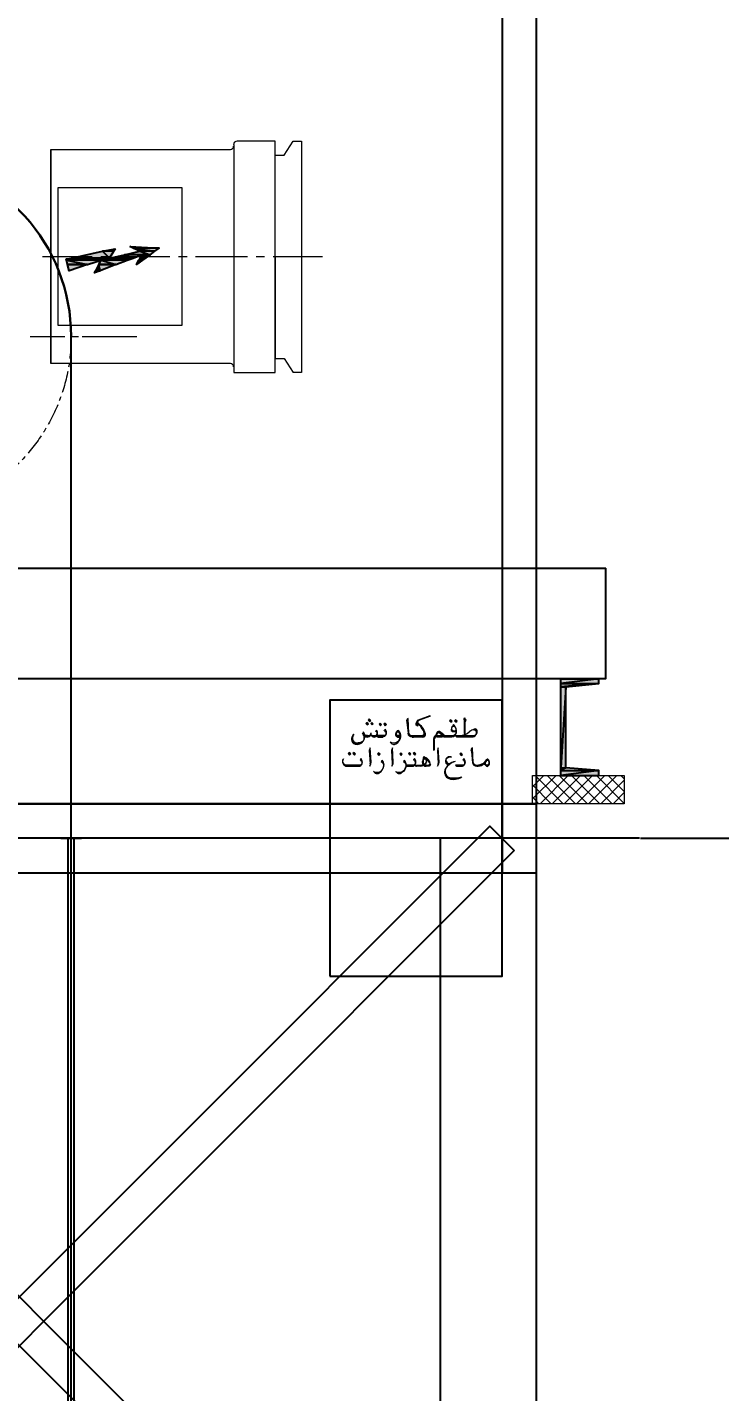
# Model space of a CAD drawing. Header units: millimetres. Extents: x -665 to 1025160, y -26028 to 4210.
# Drawn here: x 2362 to 3366, y -7118 to -5140 of the extents above; entities that cross this region are included whole.
import ezdxf

# ---------------------------------------------------------------- set-up
doc = ezdxf.new("R2010")
doc.units = ezdxf.units.MM
doc.linetypes.add('$1$CENTER', pattern=[50.8, 31.75, -6.35, 6.35, -6.35])
doc.layers.add('$1$CL', color=2, linetype='$1$CENTER', lineweight=0)
for name, color, linetype in [('$1$PDF_0', 7, 'Continuous'), ('AA_Rail', 7, 'Continuous'), ('AA_Rope', 7, 'Continuous'), ('S-BEAM', 7, 'Continuous'), ('S-BRACE', 7, 'Continuous'), ('S-COLUMN', 7, 'Continuous'), ('S-HOUSING', 7, 'Continuous'), ('S-PLATE', 7, 'Continuous')]:
    doc.layers.add(name, color=color, linetype=linetype)
doc.layers.add('AA_Datum', color=7, linetype='Continuous', plot=False)
doc.styles.add('Century Gothic$001H0', font='cent.shx')
doc.dimstyles.new('Copy of ISO-25', dxfattribs={"dimtxt": 250, "dimasz": 80, "dimexe": 1.25, "dimexo": 0.625, "dimtad": 1, "dimtxsty": 'Century Gothic$001H0', "dimblk": 'ARCHTICK', "dimcen": 2.5, "dimadec": 0, "dimazin": 0, "dimtfac": 1, "dimtmove": 0, "dimatfit": 3, "dimfxl": 1, "dimarcsym": 0})

# ---------------------------------------------------------------- blocks, each defined once
blk = doc.blocks.new('_ArchTick')
at = {"color": 0, "linetype": 'ByBlock', "const_width": 0.15}
blk.add_lwpolyline([(-0.5, -0.5), (0.5, 0.5)], dxfattribs=at)
blk = doc.blocks.new('*D97')
at = {"color": 0, "lineweight": -2, "transparency": 16777216}
for p, q in [((3251.2, -6315.4), (7151.9, -6315.4)), ((7150.6, -10515.4), (7150.6, -6315.4)), ((3251.2, -10515.4), (7151.9, -10515.4))]:
    blk.add_line(p, q, dxfattribs=at)
at = {"layer": 'Defpoints', "color": 0, "transparency": 16777216}
for p in [(3250.6, -6315.4), (7150.6, -6315.4), (3250.6, -10515.4)]:
    blk.add_point(p, dxfattribs=at)
at = {"color": 0, "lineweight": -2, "transparency": 16777216, "xscale": 80, "yscale": 80, "zscale": 80}
for p, rotation in [((7150.6, -6315.4), 90), ((7150.6, -10515.4), 270)]:
    blk.add_blockref('_ArchTick', p, dxfattribs=dict(at, rotation=rotation))
at = {"color": 0, "transparency": 16777216, "insert": (7025, -8415.4), "char_height": 250, "attachment_point": 5, "rotation": 90, "style": 'Century Gothic$001H0'}
blk.add_mtext('O.H. 4200', dxfattribs=at)
blk = doc.blocks.new('*D99')
at = {"color": 0, "lineweight": -2, "transparency": 16777216}
for p, q in [((3250, -6315.4), (249.4, -6315.4)), ((250.6, -23815.4), (250.6, -6315.4)), ((3250, -23815.4), (249.4, -23815.4))]:
    blk.add_line(p, q, dxfattribs=at)
at = {"layer": 'Defpoints', "color": 0, "transparency": 16777216}
for p in [(250.6, -6315.4), (3250.6, -6315.4), (3250.6, -23815.4)]:
    blk.add_point(p, dxfattribs=at)
at = {"color": 0, "lineweight": -2, "transparency": 16777216, "xscale": 80, "yscale": 80, "zscale": 80}
for p, rotation in [((250.6, -6315.4), 90), ((250.6, -23815.4), 270)]:
    blk.add_blockref('_ArchTick', p, dxfattribs=dict(at, rotation=rotation))
at = {"color": 0, "transparency": 16777216, "insert": (125, -15065.4), "char_height": 250, "attachment_point": 5, "rotation": 90, "style": 'Century Gothic$001H0'}
blk.add_mtext('SHAFT TOTAL HEIGHT 17500', dxfattribs=at)

msp = doc.modelspace()

# ---------------------------------------------------------------- hatches: boundary and pattern name
at = {"true_color": 0x000007}
h = msp.add_hatch(color=7, dxfattribs=at)
h.paths.add_polyline_path([(2515.351, -5474.883), (2426.341, -5474.883), (2511.137, -5476.463)])
h.paths.add_polyline_path([(2426.341, -5474.883), (2511.137, -5476.463), (2418.44, -5476.463)])
h = msp.add_hatch(color=7, dxfattribs=at)
h.paths.add_polyline_path([(2511.137, -5476.463), (2418.44, -5476.463), (2506.924, -5477.516)])
h.paths.add_polyline_path([(2418.44, -5476.463), (2506.924, -5477.516), (2418.967, -5477.516)])
h = msp.add_hatch(color=7, dxfattribs=at)
h.paths.add_polyline_path([(2487.436, -5464.876), (2471.109, -5464.876), (2481.116, -5474.883)])
h.paths.add_polyline_path([(2471.109, -5464.876), (2481.116, -5474.883), (2426.341, -5474.883)])
for points in [[(2490.07, -5461.189), (2487.436, -5464.876), (2471.109, -5464.876)], [(2510.611, -5458.029), (2553.273, -5460.136), (2515.351, -5460.136)], [(2527.465, -5470.143), (2540.105, -5470.143), (2529.045, -5477.516)], [(2420.547, -5483.837), (2449.515, -5483.837), (2422.654, -5493.317)], [(2465.842, -5483.837), (2490.597, -5483.837), (2467.949, -5493.317)]]:
    msp.add_hatch(color=7, dxfattribs=at).paths.add_polyline_path(points)
h = msp.add_hatch(color=7, dxfattribs=at)
h.paths.add_polyline_path([(2527.465, -5470.143), (2503.237, -5470.143), (2515.351, -5474.883)])
h.paths.add_polyline_path([(2503.237, -5470.143), (2515.351, -5474.883), (2481.116, -5474.883)])
h = msp.add_hatch(color=7, dxfattribs=at)
h.paths.add_polyline_path([(2546.952, -5464.876), (2525.358, -5464.876), (2540.105, -5470.143)])
h.paths.add_polyline_path([(2525.358, -5464.876), (2540.105, -5470.143), (2503.237, -5470.143)])
h = msp.add_hatch(color=7, dxfattribs=at)
h.paths.add_polyline_path([(2553.273, -5460.136), (2515.351, -5460.136), (2546.952, -5464.876)])
h.paths.add_polyline_path([(2515.351, -5460.136), (2546.952, -5464.876), (2525.358, -5464.876)])
h = msp.add_hatch(color=7, dxfattribs=at)
h.paths.add_polyline_path([(2527.465, -5470.143), (2523.778, -5477.516), (2529.045, -5477.516)])
h.paths.add_polyline_path([(2523.778, -5477.516), (2529.045, -5477.516), (2520.618, -5483.837)])
h = msp.add_hatch(color=7, dxfattribs=at)
h.paths.add_polyline_path([(2469.002, -5477.516), (2418.967, -5477.516), (2449.515, -5483.837)])
h.paths.add_polyline_path([(2418.967, -5477.516), (2449.515, -5483.837), (2420.547, -5483.837)])
h = msp.add_hatch(color=7, dxfattribs=at)
h.paths.add_polyline_path([(2465.842, -5483.837), (2461.102, -5493.317), (2467.949, -5493.317)])
h.paths.add_polyline_path([(2461.102, -5493.317), (2467.949, -5493.317), (2459.522, -5495.95)])
h = msp.add_hatch(color=7, dxfattribs=at)
h.paths.add_polyline_path([(2506.924, -5477.516), (2469.002, -5477.516), (2490.597, -5483.837)])
h.paths.add_polyline_path([(2469.002, -5477.516), (2490.597, -5483.837), (2465.842, -5483.837)])
h = msp.add_hatch(color=7, dxfattribs=at)
h.paths.add_polyline_path([(3135.692, -6084.218), (3190.995, -6084.218), (3135.692, -6091.065)])
h.paths.add_polyline_path([(3190.995, -6084.218), (3135.692, -6091.065), (3190.995, -6091.065)])
h = msp.add_hatch(color=7, dxfattribs=at)
h.paths.add_polyline_path([(3135.692, -6091.065), (3190.995, -6091.065), (3135.692, -6095.806)])
h.paths.add_polyline_path([(3190.995, -6091.065), (3135.692, -6095.806), (3143.066, -6095.806)])
h = msp.add_hatch(color=7, dxfattribs=at)
h.paths.add_polyline_path([(3135.692, -6095.806), (3143.066, -6095.806), (3135.692, -6213.257)])
h.paths.add_polyline_path([(3143.066, -6095.806), (3135.692, -6213.257), (3143.066, -6213.257)])
h = msp.add_hatch(color=7, dxfattribs=at)
h.paths.add_polyline_path([(3135.692, -6213.257), (3143.066, -6213.257), (3135.692, -6217.471)])
h.paths.add_polyline_path([(3143.066, -6213.257), (3135.692, -6217.471), (3190.995, -6217.471)])
h = msp.add_hatch(color=7, dxfattribs=at)
h.paths.add_polyline_path([(3135.692, -6217.471), (3190.995, -6217.471), (3135.692, -6224.318)])
h.paths.add_polyline_path([(3190.995, -6217.471), (3135.692, -6224.318), (3190.995, -6224.318)])

# ---------------------------------------------------------------- linework, layer by layer
at = {"layer": '$1$CL'}
msp.add_circle((2165.625, -5588.328), 260, dxfattribs=at)
at = {"layer": '$1$CL', "color": 1, "linetype": 'Continuous', "lineweight": 30}
msp.add_arc((2165.625, -5588.328), 260, 0, 168.416006, dxfattribs=at)
at = {"layer": '$1$PDF_0', "lineweight": 18}
for points in [[(2856.762, -6149.757), (2854.646, -6147.641), (2853.134, -6149.152), (2854.948, -6151.269)], [(2860.088, -6144.617), (2857.972, -6142.5), (2856.46, -6144.315), (2858.274, -6146.431)], [(2863.717, -6149.757), (2861.6, -6147.641), (2860.088, -6149.152), (2862.205, -6151.269)], [(2875.811, -6150.664), (2873.695, -6148.548), (2872.183, -6150.362), (2874.299, -6152.478)], [(2883.068, -6150.664), (2880.951, -6148.548), (2879.137, -6150.362), (2881.254, -6152.478)], [(2978.313, -6145.826), (2976.196, -6143.71), (2974.382, -6145.222), (2976.498, -6147.338)], [(2985.267, -6145.826), (2983.15, -6143.71), (2981.639, -6145.222), (2983.755, -6147.338)], [(2858.576, -6211.137), (2860.088, -6207.509), (2860.693, -6205.09), (2859.181, -6184.227), (2857.972, -6188.46), (2859.181, -6207.811)], [(2890.627, -6211.137), (2892.441, -6207.509), (2892.743, -6205.09), (2891.534, -6184.227), (2890.325, -6188.46), (2891.232, -6207.811)], [(2957.147, -6211.137), (2958.659, -6207.509), (2959.264, -6205.09), (2958.054, -6184.227), (2956.845, -6188.46), (2957.752, -6207.811)], [(2831.061, -6193.298), (2828.945, -6191.181), (2827.433, -6192.693), (2829.549, -6194.809)], [(2838.016, -6193.298), (2836.201, -6191.181), (2834.387, -6192.693), (2836.504, -6194.809)], [(2873.695, -6193.6), (2871.578, -6191.483), (2870.066, -6193.298), (2871.88, -6195.414)], [(2905.745, -6193.6), (2903.629, -6191.483), (2902.117, -6193.298), (2904.233, -6195.414)], [(2918.444, -6193.298), (2916.328, -6191.181), (2914.816, -6192.693), (2916.933, -6194.809)], [(2925.701, -6193.298), (2923.585, -6191.181), (2921.77, -6192.693), (2923.887, -6194.809)], [(2993.128, -6193.902), (2991.012, -6191.786), (2989.198, -6193.298), (2991.314, -6195.414)]]:
    msp.add_lwpolyline(points, close=True, dxfattribs=at)
for points in [[(2855.855, -6150.362), (2853.738, -6148.245)], [(2859.181, -6145.524), (2857.065, -6143.408)], [(2863.112, -6150.362), (2860.995, -6148.245)], [(2915.421, -6163.364), (2914.211, -6141.896), (2913.304, -6142.5), (2912.095, -6144.919), (2912.7, -6147.641), (2914.211, -6163.364)], [(2914.816, -6163.666), (2913.607, -6146.431), (2913.002, -6143.71)], [(2927.213, -6148.85), (2928.12, -6153.083), (2925.701, -6150.967)], [(2929.33, -6143.71), (2946.262, -6137.663), (2945.355, -6139.174), (2930.841, -6144.315)], [(2977.405, -6146.431), (2975.289, -6144.315)], [(2984.36, -6146.431), (2982.546, -6144.315)], [(2995.85, -6144.617), (2995.85, -6163.666), (2997.059, -6163.666), (2997.059, -6145.826), (2997.664, -6146.431), (2998.571, -6144.315)], [(2849.808, -6161.549), (2848.296, -6163.666)], [(2868.554, -6159.13), (2867.043, -6160.642)], [(2880.044, -6166.69), (2868.857, -6166.69)], [(2880.347, -6167.294), (2879.137, -6167.597), (2869.764, -6167.597)], [(2870.973, -6168.806), (2877.625, -6168.806)], [(2874.904, -6151.571), (2873.09, -6149.455)], [(2880.951, -6157.619), (2879.742, -6159.13)], [(2882.161, -6151.571), (2880.044, -6149.455)], [(2880.347, -6158.526), (2881.556, -6160.038), (2882.463, -6161.852)], [(2902.721, -6167.597), (2898.488, -6167.597), (2897.279, -6166.992), (2896.372, -6164.875)], [(2898.186, -6161.247), (2899.395, -6160.34), (2900.303, -6160.34), (2902.117, -6162.457)], [(2898.791, -6168.806), (2903.629, -6168.806)], [(2903.629, -6166.69), (2900, -6166.69)], [(2919.352, -6166.69), (2934.167, -6166.69)], [(2935.982, -6167.597), (2920.259, -6167.597)], [(2920.259, -6168.806), (2922.375, -6168.806)], [(2935.982, -6168.806), (2921.468, -6168.806)], [(2964.101, -6167.597), (2955.333, -6167.597), (2953.519, -6168.504), (2952.007, -6170.318)], [(2961.38, -6161.247), (2965.916, -6164.875), (2964.404, -6168.806), (2955.938, -6168.806)], [(2957.449, -6161.852), (2958.659, -6161.247), (2959.566, -6161.549), (2964.706, -6165.783)], [(2965.009, -6166.69), (2977.708, -6166.69)], [(2982.546, -6165.783), (2979.22, -6167.597), (2965.916, -6167.597)], [(2977.708, -6168.806), (2967.125, -6168.806)], [(2983.453, -6166.69), (3009.758, -6166.69)], [(3008.247, -6167.597), (2984.36, -6167.597)], [(3007.037, -6168.806), (2985.569, -6168.806)], [(2859.483, -6207.509), (2859.786, -6206.299), (2858.576, -6187.25)], [(2891.836, -6207.509), (2891.836, -6206.299), (2890.929, -6187.25)], [(2952.007, -6173.039), (2952.007, -6187.553), (2951.402, -6188.157), (2951.402, -6171.83)], [(2958.054, -6207.509), (2958.357, -6206.299), (2957.449, -6187.25)], [(3008.851, -6205.997), (3007.642, -6184.227), (3006.735, -6185.134), (3005.525, -6187.553), (3006.432, -6189.972), (3007.642, -6205.997)], [(3008.247, -6206.299), (3007.037, -6189.065), (3006.432, -6186.343)], [(2830.154, -6193.902), (2828.038, -6192.088)], [(2837.411, -6193.902), (2835.294, -6192.088)], [(2846.179, -6199.95), (2844.668, -6201.764)], [(2845.575, -6201.159), (2846.784, -6202.671), (2847.691, -6204.485)], [(2872.787, -6194.507), (2870.671, -6192.391)], [(2905.14, -6194.507), (2903.024, -6192.391)], [(2917.537, -6193.902), (2915.723, -6192.088)], [(2923.585, -6199.95), (2922.375, -6201.764)], [(2924.794, -6193.902), (2922.678, -6192.088)], [(2922.98, -6201.159), (2924.189, -6202.671), (2925.096, -6204.485)], [(2936.889, -6208.416), (2935.982, -6206.602)], [(2936.889, -6198.74), (2940.819, -6199.95), (2943.843, -6202.066)], [(2992.221, -6194.507), (2990.105, -6192.693)], [(2995.245, -6199.95), (2994.035, -6201.764)], [(2994.64, -6201.159), (2995.85, -6202.671), (2996.757, -6204.485)], [(3027.598, -6203.88), (3023.667, -6208.416)], [(3028.203, -6211.137), (3024.272, -6207.206)], [(3025.179, -6207.206), (3028.203, -6209.928), (3029.11, -6210.532), (3030.319, -6209.928), (3031.831, -6208.416)], [(3032.133, -6204.485), (3030.924, -6202.671), (3029.714, -6202.066), (3027.9, -6203.276)], [(2845.575, -6209.928), (2844.365, -6210.23), (2825.316, -6210.23), (2823.804, -6209.928), (2822.293, -6209.323)], [(2845.272, -6209.323), (2824.107, -6209.323)], [(2826.223, -6211.137), (2842.853, -6211.137)], [(2922.98, -6209.928), (2921.77, -6210.23), (2912.397, -6210.23)], [(2913.607, -6211.137), (2920.259, -6211.137)], [(2924.492, -6209.323), (2934.167, -6209.323)], [(2936.284, -6209.323), (2933.865, -6210.23), (2925.701, -6210.23)], [(2931.748, -6211.137), (2926.608, -6211.137)], [(2946.262, -6209.323), (2944.75, -6210.23), (2940.215, -6210.23), (2938.098, -6209.323)], [(2941.122, -6209.323), (2944.448, -6209.323)], [(2994.338, -6209.323), (2983.15, -6209.323)], [(2994.64, -6209.928), (2993.431, -6210.23), (2984.057, -6210.23)], [(2985.267, -6211.137), (2991.919, -6211.137)], [(3012.782, -6209.323), (3016.713, -6209.323)], [(3013.992, -6211.137), (3015.806, -6211.137)]]:
    msp.add_lwpolyline(points, dxfattribs=at)
for points in [[(2934.096, -6166.38, 0.41725407), (2937.75, -6163.129, 0.15748651), (2926.943, -6148.583)], [(2832.579, -6172.962, -0.18110539), (2835.58, -6164.457, 0.11021726), (2833.491, -6171.392, 0.21257862), (2834.525, -6174.288)], [(2847.964, -6175.287, 0.26770238), (2850.714, -6170.335, 0.16534837), (2848.22, -6163.268)], [(2849.826, -6165.08, 0.67714591), (2860.206, -6165.495, 0.27558448), (2864.988, -6168.792, 0.40157223), (2869.734, -6164.932)], [(2850.068, -6164.933, 0.10236354), (2857.276, -6166.387, 0.28347809), (2860.02, -6164.651, 0.07863973), (2860.632, -6162.612)], [(2860.394, -6165.2, 0.15747367), (2866.523, -6166.681, 0.86611539), (2866.955, -6160.411)], [(2879.892, -6166.387, 0.53548612), (2882.277, -6162.738, 0.12595079), (2879.376, -6159.009)], [(2888.336, -6176.03, 0.51969524), (2903.132, -6168.72, 0.31492829), (2900.471, -6161.761)], [(2898.824, -6159.514, 0.17324239), (2895.892, -6164.75, 0.4881371), (2898.533, -6168.502)], [(2956.845, -6163.061), (2955.03, -6165.48), (2956.542, -6161.852, -0.51186379), (2961.205, -6161.245)], [(2956.24, -6166.69), (2964.101, -6166.69), (2959.264, -6162.759, 0.3544211), (2956.734, -6163.119)], [(2983.093, -6155.092, 0.6063276), (2977.463, -6155.092, 0.38592407), (2978.546, -6159.221)], [(2984.273, -6162.034, 0.20473629), (2981.161, -6151.595, 0.43299412), (2979.188, -6151.815)], [(3014.562, -6159.722, 0.47244666), (3010.316, -6157.212, 0.09446494), (3002.019, -6161.982)], [(2833.528, -6174.26, 0.23621891), (2839.79, -6178.178, 0.15747958), (2847.872, -6175.691)], [(2842.568, -6211.135, 0.35432667), (2847.849, -6207.073, 0.24409499), (2845.762, -6199.995)], [(2845.12, -6209.021, 0.53548612), (2847.505, -6205.371, 0.12595079), (2844.605, -6201.642)], [(2876.416, -6202.671), (2875.206, -6204.183, -0.33858744), (2878.644, -6212.017)], [(2908.769, -6202.671), (2907.559, -6204.183, -0.33858744), (2910.997, -6212.017)], [(2922.525, -6209.021, 0.53548612), (2924.91, -6205.371, 0.12595079), (2922.01, -6201.642)], [(2946.844, -6208.343, -0.38583965), (2943.541, -6211.137), (2940.819, -6211.137)], [(2971.386, -6197.917, 0.31495142), (2968.476, -6204.776, 0.3621915), (2973.733, -6209.02)], [(2971.247, -6197.788, -0.30708343), (2977.488, -6197.943, 0.20470465), (2970.239, -6199.808)], [(2994.186, -6209.021, 0.53548612), (2996.57, -6205.371, 0.12595079), (2993.67, -6201.642)], [(3023.667, -6207.206), (3021.248, -6209.323), (3018.527, -6210.23), (3013.992, -6210.23, -0.34648821), (3007.948, -6206.21)], [(3023.757, -6208.229, -0.21256689), (3017.015, -6211.137), (3014.899, -6211.137)], [(3029.877, -6211.015, 0.45670162), (3030.519, -6201.249, 0.46473752), (3028.449, -6201.437)], [(2922.678, -6209.323), (2911.49, -6209.323, -0.26773869), (2904.664, -6220.881)]]:
    msp.add_lwpolyline(points, format="xyb", dxfattribs=at)
for centre, radius, start, end in [((2936.133, -6151.723), 10.734, 131.818581, 176.363478), ((2932.504, -6149.001), 4.989, 114.480482, 172.752627), ((2912.851, -6171.981), 27.968, 16.704108, 57.766179), ((2997.815, -6142.954), 2.57, 125.45744, 214.526044), ((2998.723, -6142.349), 2.873, 172.341905, 247.149088), ((2999.023, -6141.442), 2.569, 168.381182, 258.98567), ((2840.283, -6168.05), 11.339, 255.646426, 35.7367), ((2840.285, -6169.259), 10.733, 355.411188, 36.477075), ((2855.401, -6161.096), 6.501, 233.442738, 303.371366), ((2854.49, -6163.212), 6.203, 343.55445, 6.915975), ((2865.077, -6162.911), 4.988, 232.414436, 327.59056), ((2863.263, -6164.422), 6.803, 20.7816, 44.161749), ((2861.147, -6163.817), 8.919, 353.038951, 34.101361), ((2870.821, -6166.539), 1.964, 179.690553, 270.309447), ((2877.474, -6163.212), 5.292, 268.545502, 346.587878), ((2875.055, -6162.91), 8.013, 348.953469, 43.822964), ((2889.871, -6166.538), 14.06, 299.768681, 351.216612), ((2899.547, -6163.817), 2.57, 126.05757, 276.673314), ((2899.244, -6164.119), 2.57, 67.327691, 122.206881), ((2899.849, -6160.794), 1.361, 46.254429, 133.745571), ((2892.291, -6167.143), 11.337, 352.812372, 40.827856), ((2919.805, -6162.608), 5.896, 186.108406, 272.066302), ((2920.107, -6161.701), 5.896, 198.548463, 274.990855), ((2919.805, -6161.701), 4.989, 198.093756, 274.526109), ((2921.316, -6166.539), 1.964, 179.690553, 270.309447), ((2935.226, -6164.12), 3.477, 277.753804, 23.290107), ((2935.83, -6165.026), 3.78, 270.042868, 17.021568), ((2956.391, -6171.679), 5.292, 92.412247, 179.927671), ((2956.392, -6173.191), 4.687, 99.649567, 176.073555), ((2966.973, -6166.539), 1.964, 179.690553, 270.309447), ((2978.766, -6158.072), 2.268, 170.202434, 253.018624), ((2987.534, -6159.584), 11.036, 136.415502, 170.451997), ((2980.58, -6155.351), 4.687, 224.452065, 311.966444), ((2977.254, -6161.398), 7.106, 272.594288, 353.822003), ((2978.161, -6160.492), 6.198, 266.817707, 5.005144), ((2980.278, -6153.235), 7.71, 252.766668, 299.049929), ((2980.883, -6155.653), 4.082, 236.550549, 320.944658), ((2980.277, -6154.142), 1.664, 20.870184, 150.975368), ((2966.976, -6161.096), 17.384, 4.157943, 20.375507), ((2985.417, -6166.539), 1.964, 179.690553, 270.309447), ((2988.745, -6145.375), 21.315, 272.547742, 308.349254), ((2989.954, -6147.188), 19.199, 269.450426, 312.259811), ((3012.026, -6171.679), 13.758, 105.583986, 132.527322), ((3006.886, -6160.793), 7.71, 269.451086, 9.122392), ((3007.491, -6160.189), 7.407, 273.184125, 303.682961), ((3009.607, -6162.608), 4.082, 12.96812, 105.110331), ((3010.514, -6161.398), 3.477, 48.049656, 113.02265), ((3009.608, -6162.306), 4.081, 269.615532, 10.779779), ((3009.304, -6161.701), 4.687, 343.676805, 41.929371), ((2839.074, -6172.586), 6.803, 182.058765, 255.257517), ((2840.889, -6168.352), 8.921, 223.693879, 266.492273), ((2840.888, -6163.516), 13.454, 266.653361, 300.692489), ((2893.802, -6173.493), 5.896, 204.406018, 299.588892), ((2824.56, -6203.729), 5.291, 139.72409, 261.981691), ((2825.77, -6204.636), 6.501, 140.868004, 272.267113), ((2871.125, -6209.776), 8.012, 10.799203, 51.862075), ((2869.612, -6209.172), 9.828, 359.243422, 45.519045), ((2903.175, -6209.776), 8.012, 10.799203, 51.862075), ((2901.663, -6209.172), 9.828, 359.243422, 45.519045), ((2920.107, -6205.845), 5.292, 268.545502, 346.587878), ((2917.688, -6205.543), 8.013, 348.953469, 43.822964), ((2930.992, -6199.496), 11.641, 272.87384, 334.505489), ((2934.319, -6201.613), 7.408, 269.724161, 342.928375), ((2940.669, -6205.241), 5.897, 129.701519, 268.575124), ((2936.133, -6210.382), 10.432, 23.001147, 91.283939), ((2937.645, -6199.194), 1.663, 68.224866, 195.75439), ((2940.668, -6204.334), 4.686, 158.844128, 274.304629), ((2938.552, -6203.427), 2.57, 350.657862, 161.262085), ((2938.551, -6203.427), 2.873, 337.996084, 124.026601), ((2935.528, -6208.567), 11.036, 0.57736, 77.013302), ((2944.296, -6207.054), 1.967, 272.546447, 27.976679), ((2986.023, -6223.685), 19.805, 99.909296, 159.856755), ((2988.14, -6225.802), 22.224, 104.447795, 152.456754), ((2974.231, -6202.52), 5.594, 190.743261, 268.787777), ((2972.114, -6202.217), 3.175, 130.164071, 203.350697), ((2975.138, -6200.705), 6.502, 206.299654, 276.21852), ((2991.768, -6205.845), 5.292, 268.545502, 346.587878), ((2989.348, -6205.543), 8.013, 348.953469, 43.822964), ((3013.538, -6204.939), 5.896, 186.108406, 272.066302), ((3013.236, -6204.334), 4.989, 198.093756, 274.526109), ((3015.352, -6194.356), 14.665, 275.169844, 331.737332), ((3029.563, -6205.241), 4.082, 185.9734, 264.0266), ((3029.261, -6205.543), 2.872, 11.221956, 133.47208), ((3029.261, -6206.149), 2.872, 268.686521, 18.540836), ((2869.008, -6209.776), 10.13, 241.117333, 346.658038), ((2869.613, -6215.824), 5.896, 204.406018, 299.588892), ((2869.613, -6214.008), 6.804, 240.899812, 290.626951), ((2867.192, -6208.261), 12.854, 291.528444, 311.325484), ((2865.682, -6209.172), 13.455, 299.513519, 359.468504), ((2901.059, -6209.776), 10.13, 241.117333, 346.658038), ((2901.663, -6215.824), 5.896, 204.406018, 299.588892), ((2901.663, -6214.008), 6.804, 240.899812, 290.626951), ((2899.243, -6208.261), 12.854, 291.528444, 311.325484), ((2913.454, -6209.172), 1.964, 179.690553, 270.309447), ((2926.456, -6209.172), 1.964, 179.690553, 270.309447), ((2976.348, -6220.057), 9.223, 159.661218, 250.269387), ((2976.953, -6218.848), 8.921, 157.518385, 257.184263), ((2980.882, -6204.335), 24.642, 247.483078, 286.793781), ((2980.278, -6209.474), 20.712, 250.076456, 304.947042), ((2980.882, -6185.283), 42.484, 261.761078, 285.138852), ((2985.115, -6209.172), 1.964, 179.690553, 270.309447), ((3014.746, -6209.172), 1.964, 179.690553, 270.309447), ((3028.958, -6210.079), 1.36, 219.123005, 308.196612)]:
    msp.add_arc(centre, radius, start, end, dxfattribs=at)
at = {"color": 7, "linetype": 'Continuous', "lineweight": 20, "true_color": 0x000007}
msp.add_lwpolyline([(2396.319, -5317.403), (2396.319, -5627.623)], close=True, dxfattribs=at)
for points in [[(2396.319, -5317.403), (2656.504, -5317.403), (2656.504, -5317.403)], [(2661.77, -5310.029), (2661.77, -5312.663), (2661.77, -5312.663)], [(2661.77, -5312.663), (2661.77, -5632.89), (2661.77, -5632.89)], [(2721.286, -5305.289), (2666.511, -5305.289), (2666.511, -5305.289)], [(2721.286, -5640.263), (2721.286, -5305.289), (2721.286, -5305.289)], [(2734.454, -5325.303), (2747.621, -5305.289), (2747.621, -5305.289)], [(2747.621, -5305.289), (2759.735, -5305.289), (2759.735, -5640.263), (2747.621, -5640.263)], [(2721.286, -5472.776), (2721.286, -5325.303), (2721.286, -5325.303)], [(2721.286, -5325.303), (2734.454, -5325.303), (2734.454, -5325.303)], [(2406.326, -5372.705), (2406.326, -5571.794), (2406.326, -5571.794)], [(2586.454, -5372.705), (2406.326, -5372.705), (2406.326, -5372.705)], [(2586.454, -5571.794), (2586.454, -5372.705), (2586.454, -5372.705)], [(2456.362, -5472.776), (2384.205, -5472.776), (2384.205, -5472.776)], [(2418.44, -5476.463), (2490.07, -5461.189), (2490.07, -5461.189)], [(2459.522, -5495.95), (2469.002, -5477.516), (2422.654, -5493.317), (2418.44, -5476.463)], [(2527.465, -5470.143), (2459.522, -5495.95), (2459.522, -5495.95)], [(2481.643, -5472.776), (2468.476, -5472.776), (2468.476, -5472.776)], [(2490.07, -5461.189), (2481.116, -5474.883), (2525.358, -5464.876), (2510.611, -5458.029)], [(2568.547, -5472.776), (2493.757, -5472.776), (2493.757, -5472.776)], [(2510.611, -5458.029), (2553.273, -5460.136), (2520.618, -5483.837)], [(2520.618, -5483.837), (2527.465, -5470.143), (2527.465, -5470.143)], [(2593.828, -5472.776), (2581.187, -5472.776), (2581.187, -5472.776)], [(2681.258, -5472.776), (2605.941, -5472.776), (2605.941, -5472.776)], [(2706.012, -5472.776), (2693.899, -5472.776), (2693.899, -5472.776)], [(2790.283, -5472.776), (2718.653, -5472.776), (2718.653, -5472.776)], [(2721.286, -5472.776), (2721.286, -5620.249), (2721.286, -5620.249)], [(2406.326, -5571.794), (2586.454, -5571.794), (2586.454, -5571.794)], [(2366.293, -5588.121), (2416.329, -5588.121), (2416.329, -5588.121)], [(2426.336, -5588.121), (2436.343, -5588.121), (2436.343, -5588.121)], [(2441.731, -5588.121), (2520.734, -5588.121), (2520.734, -5588.121)], [(2446.35, -5588.121), (2477.951, -5588.121), (2477.951, -5588.121)], [(2656.504, -5627.623), (2396.319, -5627.623), (2396.319, -5627.623)], [(2661.77, -5632.89), (2661.77, -5640.263), (2661.77, -5640.263)], [(2721.286, -5620.249), (2734.454, -5620.249), (2734.454, -5620.249)], [(2734.454, -5620.249), (2747.621, -5640.263), (2747.621, -5640.263)], [(2661.77, -5640.263), (2721.286, -5640.263), (2721.286, -5640.263)], [(3135.692, -6084.218), (3135.692, -6224.318), (3135.692, -6224.318)], [(3143.066, -6095.806), (3143.066, -6213.257), (3143.066, -6213.257)], [(3094.611, -6258.552), (3128.846, -6224.318), (3128.846, -6224.318)], [(3094.611, -6241.172), (3110.938, -6224.318), (3110.938, -6224.318)], [(3139.379, -6265.399), (3098.824, -6224.318), (3098.824, -6224.318)], [(3105.671, -6265.399), (3146.226, -6224.318), (3146.226, -6224.318)], [(3157.287, -6265.399), (3116.205, -6224.318), (3116.205, -6224.318)], [(3123.052, -6265.399), (3164.134, -6224.318), (3164.134, -6224.318)], [(3174.667, -6265.399), (3133.586, -6224.318), (3133.586, -6224.318)], [(3190.995, -6224.318), (3135.692, -6224.318), (3135.692, -6224.318)], [(3140.433, -6265.399), (3181.514, -6224.318), (3181.514, -6224.318)], [(3190.995, -6217.471), (3190.995, -6224.318), (3190.995, -6217.471), (3143.066, -6213.257)], [(3192.575, -6265.399), (3151.493, -6224.318), (3151.493, -6224.318)], [(3158.34, -6265.399), (3199.422, -6224.318), (3199.422, -6224.318)], [(3210.482, -6265.399), (3169.401, -6224.318), (3169.401, -6224.318)], [(3175.721, -6265.399), (3216.803, -6224.318), (3216.803, -6224.318)], [(3227.863, -6264.873), (3187.308, -6224.318), (3187.308, -6224.318)], [(3227.863, -6247.492), (3204.689, -6224.318), (3204.689, -6224.318)], [(3227.863, -6229.585), (3222.596, -6224.318), (3222.596, -6224.318)], [(3121.999, -6265.399), (3094.611, -6238.012), (3094.611, -6238.012)], [(3193.628, -6265.399), (3227.863, -6231.165), (3227.863, -6231.165)], [(3104.091, -6265.399), (3094.611, -6255.392), (3094.611, -6255.392)], [(3211.536, -6265.399), (3227.863, -6249.072), (3227.863, -6249.072)]]:
    msp.add_lwpolyline(points, dxfattribs=at)
at = {"color": 7, "linetype": 'Continuous', "lineweight": -2, "true_color": 0x000007}
for points in [[(2426.341, -5474.883), (2511.137, -5476.463), (2418.44, -5476.463)], [(2511.137, -5476.463), (2418.44, -5476.463), (2506.924, -5477.516)], [(2418.44, -5476.463), (2506.924, -5477.516), (2418.967, -5477.516)], [(2471.109, -5464.876), (2481.116, -5474.883), (2426.341, -5474.883)], [(2515.351, -5474.883), (2426.341, -5474.883), (2511.137, -5476.463)], [(2490.07, -5461.189), (2487.436, -5464.876), (2471.109, -5464.876)], [(2487.436, -5464.876), (2471.109, -5464.876), (2481.116, -5474.883)], [(2503.237, -5470.143), (2515.351, -5474.883), (2481.116, -5474.883)], [(2525.358, -5464.876), (2540.105, -5470.143), (2503.237, -5470.143)], [(2527.465, -5470.143), (2503.237, -5470.143), (2515.351, -5474.883)], [(2510.611, -5458.029), (2553.273, -5460.136), (2515.351, -5460.136)], [(2553.273, -5460.136), (2515.351, -5460.136), (2546.952, -5464.876)], [(2515.351, -5460.136), (2546.952, -5464.876), (2525.358, -5464.876)], [(2527.465, -5470.143), (2523.778, -5477.516), (2529.045, -5477.516)], [(2546.952, -5464.876), (2525.358, -5464.876), (2540.105, -5470.143)], [(2527.465, -5470.143), (2540.105, -5470.143), (2529.045, -5477.516)], [(2469.002, -5477.516), (2418.967, -5477.516), (2449.515, -5483.837)], [(2418.967, -5477.516), (2449.515, -5483.837), (2420.547, -5483.837)], [(2420.547, -5483.837), (2449.515, -5483.837), (2422.654, -5493.317)], [(2461.102, -5493.317), (2467.949, -5493.317), (2459.522, -5495.95)], [(2465.842, -5483.837), (2461.102, -5493.317), (2467.949, -5493.317)], [(2469.002, -5477.516), (2490.597, -5483.837), (2465.842, -5483.837)], [(2465.842, -5483.837), (2490.597, -5483.837), (2467.949, -5493.317)], [(2506.924, -5477.516), (2469.002, -5477.516), (2490.597, -5483.837)], [(2523.778, -5477.516), (2529.045, -5477.516), (2520.618, -5483.837)], [(3135.692, -6084.218), (3190.995, -6084.218), (3135.692, -6091.065)], [(3190.995, -6084.218), (3135.692, -6091.065), (3190.995, -6091.065)], [(3135.692, -6091.065), (3190.995, -6091.065), (3135.692, -6095.806)], [(3190.995, -6091.065), (3135.692, -6095.806), (3143.066, -6095.806)], [(3135.692, -6095.806), (3143.066, -6095.806), (3135.692, -6213.257)], [(3143.066, -6095.806), (3135.692, -6213.257), (3143.066, -6213.257)], [(3135.692, -6213.257), (3143.066, -6213.257), (3135.692, -6217.471)], [(3143.066, -6213.257), (3135.692, -6217.471), (3190.995, -6217.471)], [(3135.692, -6217.471), (3190.995, -6217.471), (3135.692, -6224.318)], [(3190.995, -6217.471), (3135.692, -6224.318), (3190.995, -6224.318)]]:
    msp.add_lwpolyline(points, close=True, dxfattribs=at)
for points in [[(1493.061, -6083.844), (3200.995, -6083.844), (3200.995, -5923.844)], [(1493.061, -5923.844), (3200.995, -5923.844)]]:
    msp.add_lwpolyline(points)
at = {"color": 7, "linetype": 'Continuous', "lineweight": 20}
msp.add_lwpolyline([(3094.611, -6224.318), (3227.863, -6224.318), (3227.863, -6265.399), (3094.611, -6265.399)], close=True, dxfattribs=at)
for points in [[(2656.504, -5317.403), (2659.137, -5317.403), (2661.244, -5315.296), (2661.244, -5312.663)], [(2666.511, -5305.289), (2663.351, -5305.289), (2661.244, -5307.396), (2661.244, -5310.029)], [(2661.244, -5632.363), (2661.244, -5629.729), (2659.137, -5627.623), (2656.504, -5627.623)]]:
    msp.add_open_spline(points, degree=3, dxfattribs=at)
at = {"layer": 'AA_Datum'}
for p, q in [((2410.625, -6315.42), (2440.625, -6315.42)), ((2425.625, -23815.42), (2425.625, -6315.42))]:
    msp.add_line(p, q, dxfattribs=at)
at = {"layer": 'AA_Rail'}
for p, q in [((2421.125, -23815.42), (2421.125, -6315.42)), ((2430.125, -23815.42), (2430.125, -6315.42))]:
    msp.add_line(p, q, dxfattribs=at)
at = {"layer": 'AA_Rope'}
msp.add_line((2425.625, -20215.42), (2425.625, -5588.328), dxfattribs=at)
at = {"layer": 'S-BEAM'}
msp.add_line((1600.625, -6265.42), (3100.625, -6265.42), dxfattribs=at)
for points in [[(1650.625, -6365.42), (3050.625, -6365.42), (3050.625, -6265.42), (1650.625, -6265.42)], [(3050.625, -6365.42), (3100.625, -6365.42), (3100.625, -6265.42), (3050.625, -6265.42)]]:
    msp.add_lwpolyline(points, close=True, dxfattribs=at)
at = {"layer": 'S-BRACE'}
for points in [[(3032.947, -7733.097), (1632.947, -6333.097), (1668.303, -6297.742), (3068.303, -7697.742)], [(3068.303, -6333.097), (1668.303, -7733.097), (1632.947, -7697.742), (3032.947, -6297.742)]]:
    msp.add_lwpolyline(points, close=True, dxfattribs=at)
at = {"layer": 'S-COLUMN'}
msp.add_lwpolyline([(2960.625, -23815.42), (3100.625, -23815.42), (3100.625, -6315.42), (2960.625, -6315.42)], close=True, dxfattribs=at)
at = {"layer": 'S-HOUSING'}
msp.add_lwpolyline([(3050.625, -6265.42), (3100.625, -6265.42), (3100.625, -4315.42), (3050.625, -4315.42)], close=True, dxfattribs=at)
at = {"layer": 'S-PLATE'}
msp.add_lwpolyline([(2800.625, -6515.42), (3050.625, -6515.42), (3050.625, -6115.42), (2800.625, -6115.42)], close=True, dxfattribs=at)

# ---------------------------------------------------------------- dimensions: what is measured, and where the dimension line sits
for base, p1, text, picture, middle in [((250.625, -6315.42), (3250.625, -23815.42), 'SHAFT TOTAL HEIGHT <>', '*D99', (125, -15065.42)), ((7150.625, -6315.42), (3250.625, -10515.42), 'O.H. <>', '*D97', (7025, -8415.42))]:
    dim = msp.add_linear_dim(base=base, p1=p1, p2=(3250.625, -6315.42), angle=90, text=text, dimstyle='Copy of ISO-25')
    dim.commit()
    dim.dimension.update_dxf_attribs({"geometry": picture, "text_midpoint": middle})

doc.saveas('drawing.dxf')
